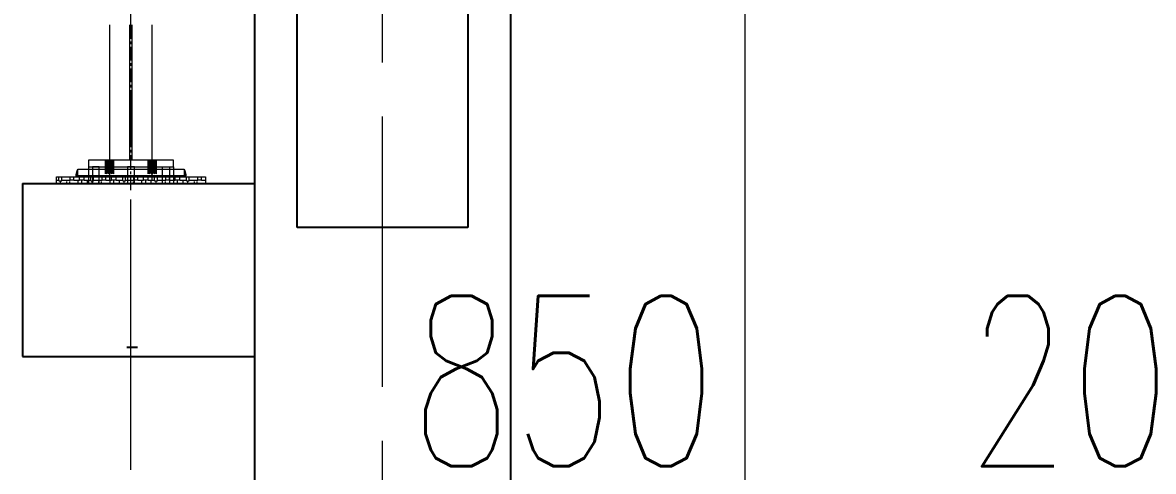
# Model space of a CAD drawing. Header units: millimetres. Extents: x -243837 to -5443, y 40 to 285140.
# Drawn here: x -112354 to -109702, y 107865 to 108920 of the extents above; entities that cross this region are included whole.
import ezdxf

# ---------------------------------------------------------------- set-up
doc = ezdxf.new("R2010")
doc.units = ezdxf.units.MM
for name, pattern in [('CENTER', [50.8, 31.75, -6.35, 6.35, -6.35]), ('CENTER2', [1.125, 0.75, -0.125, 0.125, -0.125]), ('PHANTOM', [63.5, 31.75, -6.35, 6.35, -6.35, 6.35, -6.35])]:
    doc.linetypes.add(name, pattern=pattern)
for name, color, linetype, lineweight in [('2', 3, 'Continuous', 20), ('CEN', 1, 'CENTER', 9), ('DIM', 1, 'Continuous', 9), ('PHANTAM', 21, 'PHANTOM', 0), ('R-CENTER', 1, 'CENTER2', 5), ('R-OBJECT', 2, 'Continuous', 20)]:
    doc.layers.add(name, color=color, linetype=linetype, lineweight=lineweight)
doc.layers.add('object', color=4, linetype='Continuous')
doc.layers.add('object line', color=4, linetype='Continuous')
doc.styles.add('KA', font='romans.shx', dxfattribs={"width": 0.7})
doc.dimstyles.new('rakesh$0', dxfattribs={"dimscale": 160, "dimtxt": 2.5, "dimasz": 1, "dimexe": 0.8, "dimexo": 0.8, "dimgap": 1, "dimtad": 1, "dimdec": 0, "dimzin": 0, "dimdsep": 46, "dimtxsty": 'KA', "dimblk": 'OBLIQUE', "dimcen": 1.5, "dimclrd": 1, "dimclre": 1, "dimclrt": 2, "dimadec": 0, "dimazin": 0, "dimtfac": 1, "dimtdec": 0, "dimtmove": 0, "dimatfit": 2, "dimfxl": 1, "dimtolj": 1, "dimtzin": 0, "dimlwd": -1, "dimlwe": -1, "dimarcsym": 1})
pattern_1 = [(57, (-4431221.177, -3280927.3233), (-2.6208455248, 1.7019969844), [])]

# ---------------------------------------------------------------- blocks, each defined once
blk = doc.blocks.new('_Oblique')
at = {"color": 0, "linetype": 'ByBlock', "lineweight": -2}
blk.add_line((-0.5, -0.5), (0.5, 0.5), dxfattribs=at)
blk = doc.blocks.new('*D258')
at = {"layer": 'DEFPOINTS', "color": 0, "ltscale": 10, "transparency": 16777216}
for p in [(-110660.2, 109130, -155.7), (-108660.2, 109130, -155.7), (-110660.2, 107717.5)]:
    blk.add_point(p, dxfattribs=at)
at = {"layer": 'DIM', "color": 1, "ltscale": 10, "transparency": 16777216}
for p, q in [((-110660.2, 109002), (-110660.2, 107525.5)), ((-108660.2, 109002), (-108660.2, 107525.5)), ((-108660.2, 107717.5), (-110660.2, 107717.5))]:
    blk.add_line(p, q, dxfattribs=at)
at = {"layer": 'DIM', "color": 1, "ltscale": 10, "transparency": 16777216, "xscale": 160, "yscale": 160, "zscale": 160, "rotation": 180}
blk.add_blockref('_Oblique', (-110660.2, 107717.5), dxfattribs=at)
at = {"layer": 'DIM', "color": 1, "ltscale": 10, "transparency": 16777216, "xscale": 160, "yscale": 160, "zscale": 160}
blk.add_blockref('_Oblique', (-108660.2, 107717.5), dxfattribs=at)
at = {"layer": 'DIM', "color": 2, "ltscale": 10, "transparency": 16777216, "insert": (-109660.2, 108077.5), "char_height": 400, "attachment_point": 5, "style": 'KA'}
blk.add_mtext('\\A1;2000', dxfattribs=at)
blk = doc.blocks.new('*D259')
at = {"layer": 'DEFPOINTS', "color": 0, "ltscale": 10, "transparency": 16777216}
for p in [(-110660.2, 109130, -155.7), (-111510.2, 107717.5), (-111510.2, 107351.8)]:
    blk.add_point(p, dxfattribs=at)
at = {"layer": 'DIM', "color": 1, "ltscale": 10, "transparency": 16777216}
for p, q in [((-110660.2, 109002), (-110660.2, 107525.5)), ((-111510.2, 107479.8), (-111510.2, 107909.5)), ((-110660.2, 107717.5), (-111510.2, 107717.5))]:
    blk.add_line(p, q, dxfattribs=at)
at = {"layer": 'DIM', "color": 1, "ltscale": 10, "transparency": 16777216, "xscale": 160, "yscale": 160, "zscale": 160, "rotation": 180}
blk.add_blockref('_Oblique', (-111510.2, 107717.5), dxfattribs=at)
at = {"layer": 'DIM', "color": 1, "ltscale": 10, "transparency": 16777216, "xscale": 160, "yscale": 160, "zscale": 160}
blk.add_blockref('_Oblique', (-110660.2, 107717.5), dxfattribs=at)
at = {"layer": 'DIM', "color": 2, "ltscale": 10, "transparency": 16777216, "insert": (-111085.2, 108077.5), "char_height": 400, "attachment_point": 5, "style": 'KA'}
blk.add_mtext('\\A1;850', dxfattribs=at)
blk = doc.blocks.new('A$C423A7F94')
at = {"layer": 'PHANTAM', "ltscale": 10}
h = blk.add_hatch(dxfattribs=at)
h.set_pattern_fill('ANSI31', color=256, scale=25, angle=12)
h.set_pattern_definition(pattern_1)
h.paths.add_polyline_path([(-50, 16), (-41, 16), (-41, 0), (-50, 0)])
h.paths.add_polyline_path([(-59, 16), (-50, 16), (-50, 0), (-59, 0)])
h.paths.add_polyline_path([(-59, 0), (-50, 0), (-50, -16), (-59, -16)])
h.paths.add_polyline_path([(-50, 0), (-41, 0), (-41, -16), (-50, -16)])
h = blk.add_hatch(dxfattribs=at)
h.set_pattern_fill('ANSI31', color=256, scale=25, angle=12)
h.set_pattern_definition(pattern_1)
h.paths.add_polyline_path([(50, 16), (41, 16), (41, 0), (50, 0)])
h.paths.add_polyline_path([(59, 16), (50, 16), (50, 0), (59, 0)])
h.paths.add_polyline_path([(59, 0), (50, 0), (50, -16), (59, -16)])
h.paths.add_polyline_path([(50, 0), (41, 0), (41, -16), (50, -16)])
at = {"layer": 'CEN'}
blk.add_line((0, -54.7, 0), (0, 1775, 0), dxfattribs=at)
at = {"layer": 'PHANTAM', "ltscale": 10}
for p, q in [((-50, 16, 0), (-50, 1775, 0)), ((-3, 16, 0), (-3, 1775, 0)), ((3, 16, 0), (3, 1775, 0)), ((50, 16, 0), (50, 1775, 0)), ((-50, -31, 0), (-50, 31, 0)), ((50, -31, 0), (50, 31, 0)), ((-60, -16, 0), (-60, 16, 0)), ((-59, -16, 0), (-59, 16, 0)), ((-41, -16, 0), (-41, 16, 0)), ((-40, -16, 0), (-40, 16, 0)), ((40, -16, 0), (40, 16, 0)), ((41, -16, 0), (41, 16, 0)), ((59, -16, 0), (59, 16, 0)), ((60, -16, 0), (60, 16, 0))]:
    blk.add_line(p, q, dxfattribs=at)
blk.add_lwpolyline([(100, 16), (-100, 16), (-100, 0), (100, 0)], close=True, dxfattribs=at)

msp = doc.modelspace()

# ---------------------------------------------------------------- hatches: boundary and pattern name
at = {"layer": '2'}
h = msp.add_hatch(dxfattribs=at)
h.set_pattern_fill('AR-RSHKE', color=6, scale=2.2, style=0)
h.set_pattern_definition([(0, (3050590.515, 32543.534), (56.1, 26.4), [13.2, -11, 15.4, -6.6, 19.8, -8.8]), (0, (3050603.715, 32544.634), (56.1, 26.4), [11, -41.8, 8.8, -13.2]), (0, (3050630.115, 32541.884), (56.1, 26.4), [6.6, -68.2]), (90, (3050590.515, 32543.534), (-18.7, 26.4), [25.3, -80.3]), (90, (3050603.715, 32543.534), (-18.7, 26.4), [24.75, -80.85]), (90, (3050614.715, 32543.534), (-18.7, 26.4), [23.1, -82.5]), (90, (3050630.115, 32541.884), (-18.7, 26.4), [25.3, -80.3]), (90, (3050636.715, 32541.884), (-18.7, 26.4), [25.3, -80.3]), (90, (3050656.515, 32543.534), (-18.7, 26.4), [24.2, -81.4])])
h.paths.add_polyline_path([(-112275.16, 108557.35), (-111925.16, 108557.35), (-111925.16, 108541.35), (-112275.16, 108541.35)])

# ---------------------------------------------------------------- linework, layer by layer
at = {"layer": '2', "color": 6}
for p, q in [((-112200.16, 108580.61, 319.57), (-112200.16, 108541.35, 319.57)), ((-112000.16, 108580.61, 319.57), (-112000.16, 108541.35, 319.57))]:
    msp.add_line(p, q, dxfattribs=at)
at = {"layer": '2', "color": 6, "elevation": 159.78}
msp.add_lwpolyline([(-112225.99, 108557.35), (-111974.38, 108557.35, 0.4985816), (-111970.53, 108562.45), (-111973.24, 108571.9), (-111975.16, 108571.35), (-111972.46, 108561.9, -0.4985906), (-111974.38, 108559.35), (-112225.95, 108559.35, -0.4985906), (-112227.87, 108561.9), (-112225.16, 108571.35), (-112227.09, 108571.9), (-112229.8, 108562.45, 0.5012478), (-112225.95, 108557.35)], format="xyb", dxfattribs=at)
at = {"layer": '2', "color": 6, "elevation": 0}
for points in [[(-112225.16, 108575.35), (-111975.16, 108575.35), (-111975.16, 108559.35), (-112225.16, 108559.35)], [(-112200.16, 108596.35), (-112200.16, 108580.61), (-112000.16, 108580.61), (-112000.16, 108596.35)], [(-112174.43, 108580.61), (-112190.16, 108580.61), (-112190.16, 108541.35), (-112174.43, 108541.35)], [(-112092.3, 108580.61), (-112108.03, 108580.61), (-112108.03, 108541.35), (-112092.3, 108541.35)], [(-112025.9, 108580.61), (-112010.16, 108580.61), (-112010.16, 108541.35), (-112025.9, 108541.35)], [(-112275.16, 108557.35), (-111925.16, 108557.35), (-111925.16, 108541.35), (-112275.16, 108541.35)]]:
    msp.add_lwpolyline(points, close=True, dxfattribs=at)
at = {"layer": 'object', "color": 6}
for p, q in [((-111710.16, 108438.09), (-111710.16, 109138.09)), ((-111310.16, 108988.09), (-111310.16, 108438.09)), ((-111310.16, 108438.09), (-111710.16, 108438.09))]:
    msp.add_line(p, q, dxfattribs=at)
at = {"layer": 'object line', "color": 6}
for p, q in [((-111810.16, 116739.15), (-111810.16, 92108.09)), ((-111210.16, 116739.15), (-111210.16, 92108.09)), ((-112354.33, 108541.35, 319.57), (-111810.16, 108541.35, 319.57)), ((-112354.33, 108541.35, 178.59), (-112354.33, 108135.35, 319.57)), ((-112085.16, 108156.25), (-112110.16, 108156.25)), ((-112354.33, 108135.35, 319.57), (-111810.16, 108135.35, 319.57))]:
    msp.add_line(p, q, dxfattribs=at)
at = {"layer": 'R-CENTER', "linetype": 'CENTER', "ltscale": 20}
for p, q in [((-111510.16, 91808.09, 0), (-111510.16, 116239.15, 0)), ((-112100.16, 107869.28, 319.57), (-112100.16, 110875, 319.57))]:
    msp.add_line(p, q, dxfattribs=at)

# ---------------------------------------------------------------- block references
at = {"layer": 'R-OBJECT', "ltscale": 10}
msp.add_blockref('A$C423A7F94', (-112100.16, 108580.35, 0), dxfattribs=at)

# ---------------------------------------------------------------- dimensions: what is measured, and where the dimension line sits
at = {"layer": 'DIM', "ltscale": 10}
dim = msp.add_linear_dim(base=(-111510.16, 107717.46, 0), p1=(-110660.17, 109130.04, -155.7), p2=(-111510.16, 107351.83, 0), dimstyle='rakesh$0', override={"dimexe": 1.2, "dimfxl": 1.5}, dxfattribs=at)
dim.commit()
dim.dimension.update_dxf_attribs({"geometry": '*D259', "text_midpoint": (-111085.17, 107717.46, 0), "dimtype": 160})
dim = msp.add_linear_dim(base=(-110660.17, 107717.46, 0), p1=(-108660.17, 109130.04, -155.7), p2=(-110660.17, 109130.04, -155.7), dimstyle='rakesh$0', override={"dimexe": 1.2, "dimfxl": 1.5}, dxfattribs=at)
dim.commit()
dim.dimension.update_dxf_attribs({"geometry": '*D258', "text_midpoint": (-109660.17, 108077.46, 0)})

doc.saveas('drawing.dxf')
